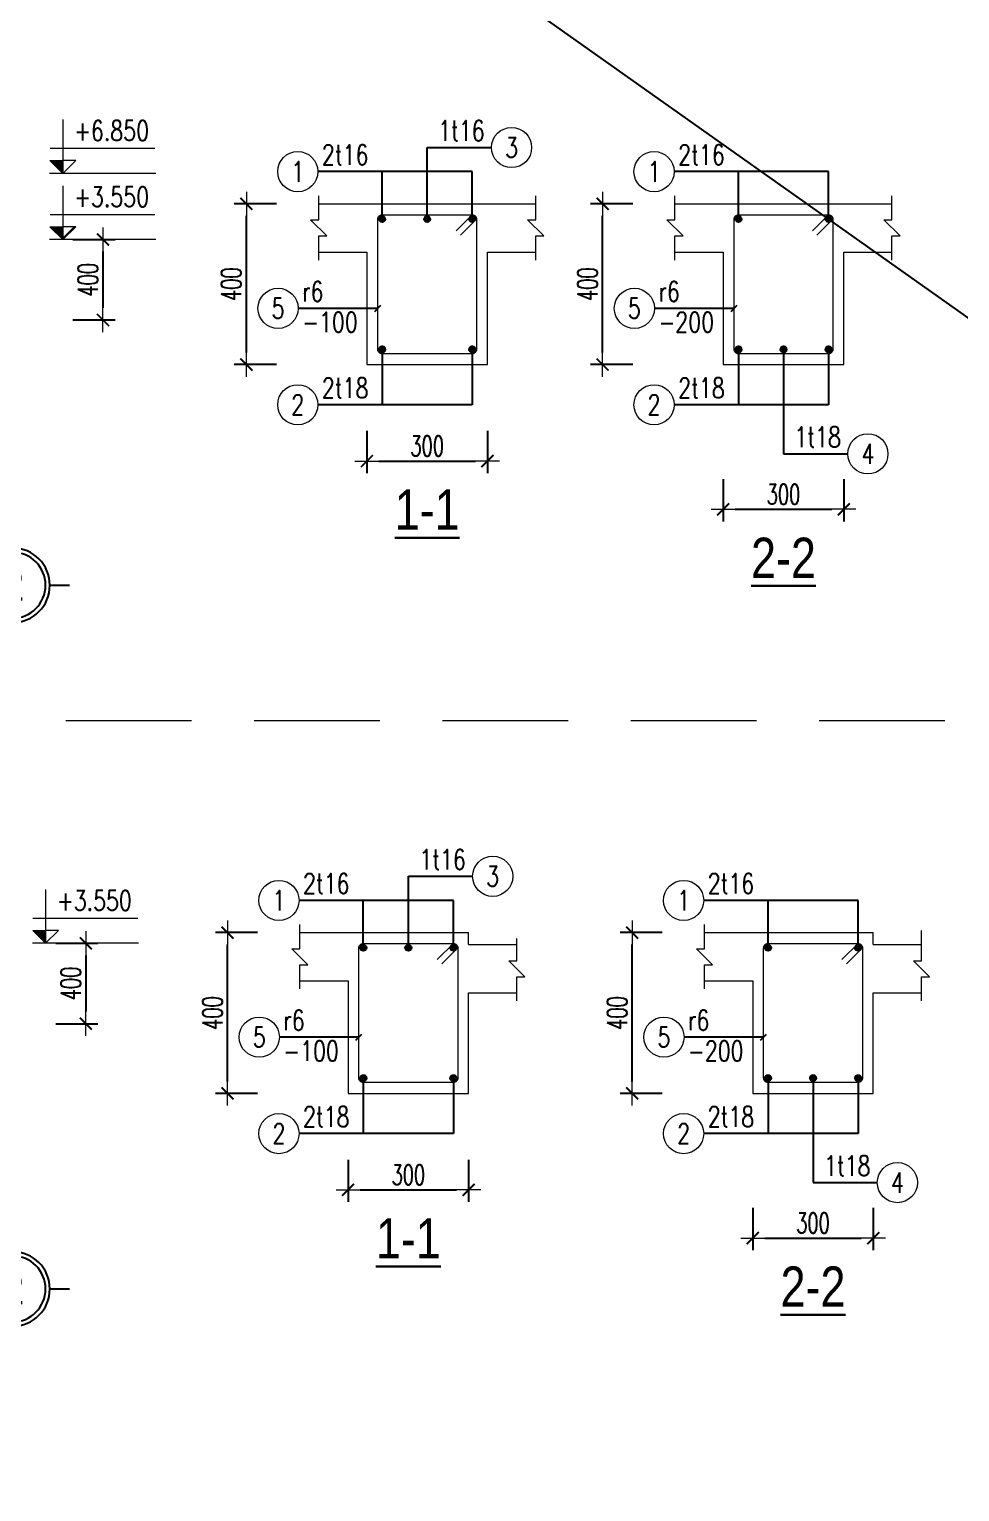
# Model space of a CAD drawing. Header units: millimetres. Extents: x -529861 to -223882, y -171969 to 61504.
# Drawn here: x -464527 to -459896, y -97113 to -89836 of the extents above; entities that cross this region are included whole.
import ezdxf
from ezdxf.enums import TextEntityAlignment as Align

# ---------------------------------------------------------------- set-up
doc = ezdxf.new("R2010")
doc.units = ezdxf.units.MM
doc.header["$LTSCALE"] = 5000
doc.linetypes.add('HIDDEN', pattern=[0.375, 0.25, -0.125])
doc.layers.get('Defpoints').update_dxf_attribs({"color": 143})
for name, color, linetype, lineweight in [('dim', 8, 'Continuous', 18), ('kata_dim', 8, 'Continuous', 15), ('kata_net khuat', 9, 'HIDDEN', 5), ('kata_net manh', 8, 'Continuous', 5), ('kata_net thay', 4, 'Continuous', 20), ('kata_text', 7, 'Continuous', 30), ('kata_thep chu', 1, 'Continuous', 35), ('kata_thep dai', 220, 'Continuous', 20), ('S-dims', 8, 'Continuous', 18)]:
    doc.layers.add(name, color=color, linetype=linetype, lineweight=lineweight)
doc.layers.add('KCS_Plotter', color=11, linetype='Continuous', plot=False)
doc.layers.add('text', color=255, linetype='Continuous')
doc.styles.add('AVANH', font='')
doc.styles.add('kata_text', font='arial.ttf', dxfattribs={"width": 0.8})
doc.styles.add('vnsimpli', font='vnsimli.shx', dxfattribs={"width": 0.65})
doc.styles.get('AVANH').set_extended_font_data('.VnArialH')
doc.dimstyles.new('kata_dim_20', dxfattribs={"dimscale": 20, "dimtxt": 2.5, "dimasz": 1.5, "dimexe": 1.5, "dimexo": 2.5, "dimtad": 1, "dimdec": 0, "dimzin": 0, "dimdsep": 46, "dimtxsty": 'vnsimpli', "dimblk": 'kata_block_ArchTick', "dimcen": 0.09, "dimdle": 1.2, "dimclrd": 8, "dimclre": 8, "dimclrt": 3, "dimadec": 0, "dimazin": 0, "dimtfac": 1, "dimtdec": 0, "dimtix": 1, "dimtofl": 0, "dimtmove": 0, "dimatfit": 3, "dimfxl": 3.75, "dimfxlon": 1, "dimtolj": 1, "dimtzin": 0, "dimarcsym": 0})
doc.dimstyles.new('kata_dim_40', dxfattribs={"dimscale": 40, "dimtxt": 2.5, "dimasz": 1.5, "dimexe": 1.5, "dimexo": 2.5, "dimtad": 1, "dimdec": 0, "dimzin": 0, "dimdsep": 46, "dimtxsty": 'vnsimpli', "dimblk": 'kata_block_ArchTick', "dimcen": 0.09, "dimdle": 1.2, "dimclrd": 8, "dimclre": 8, "dimclrt": 3, "dimadec": 0, "dimazin": 0, "dimtfac": 1, "dimtdec": 0, "dimtix": 1, "dimtofl": 0, "dimtmove": 0, "dimatfit": 3, "dimfxl": 3.75, "dimfxlon": 1, "dimtolj": 1, "dimtzin": 0, "dimarcsym": 0})

# ---------------------------------------------------------------- blocks, each defined once
blk = doc.blocks.new('kata_block_ArchTick')
at = {"color": 8}
blk.add_line((1, 0), (-1, 0), dxfattribs=at)
at = {"color": 8, "const_width": 0.15}
blk.add_lwpolyline([(-0.5, -0.5), (0.5, 0.5)], dxfattribs=at)
blk = doc.blocks.new('*D119')
at = {"layer": 'Defpoints', "color": 0, "linetype": 'ByBlock', "ltscale": 1500, "transparency": 16777216}
for p in [(-464502.3, -90882.8), (-464502.3, -91282.8), (-464159.8, -91282.8)]:
    blk.add_point(p, dxfattribs=at)
at = {"layer": 'kata_dim', "color": 8, "linetype": 'ByBlock', "lineweight": -2, "ltscale": 1500, "transparency": 16777216}
for p, q in [((-464309.8, -90882.8), (-464099.8, -90882.8)), ((-464159.8, -90942.8), (-464159.8, -91222.8)), ((-464309.8, -91282.8), (-464099.8, -91282.8))]:
    blk.add_line(p, q, dxfattribs=at)
at = {"layer": 'kata_dim', "color": 8, "linetype": 'ByBlock', "lineweight": -2, "ltscale": 1500, "transparency": 16777216, "xscale": 60, "yscale": 60, "zscale": 60}
for p, rotation in [((-464159.8, -90882.8), 90), ((-464159.8, -91282.8), 270)]:
    blk.add_blockref('kata_block_ArchTick', p, dxfattribs=dict(at, rotation=rotation))
at = {"layer": 'kata_dim', "color": 3, "linetype": 'ByBlock', "ltscale": 1500, "transparency": 16777216, "insert": (-464234.8, -91082.8), "char_height": 100, "attachment_point": 5, "rotation": 90, "style": 'vnsimpli'}
blk.add_mtext('\\A1;400', dxfattribs=at)
blk = doc.blocks.new('kata_block_CT')
at = {"layer": 'S-dims', "linetype": 'ByBlock', "ltscale": 1500}
blk.add_hatch(color=256, dxfattribs=at).paths.add_polyline_path([(0, 1.6), (-1.61, 1.6), (0, 0)])
h = blk.add_hatch(dxfattribs=at)
h.set_pattern_fill('ANSI31', color=256, scale=1.406, style=0)
h.paths.add_polyline_path([(0, 1.6), (0, 0), (1.61, 1.6)])
for p, q in [((-1.59, 3.14), (11.47, 3.14)), ((11.56, 0), (-1.64, 0))]:
    blk.add_line(p, q, dxfattribs=at)
for points in [[(0, 6.69), (0, 0)], [(0, 0), (-1.61, 1.6), (0, 1.6)], [(0, 0), (1.61, 1.6), (0, 1.6)]]:
    blk.add_lwpolyline(points, dxfattribs=at)
at = {"layer": 'S-dims', "color": 3, "style": 'vnsimpli', "width": 0.75}
blk.add_attdef('CT', (1.41, 4.07), '', height=2.5, dxfattribs=at)
blk = doc.blocks.new('kata_block_GRID')
at = {"layer": 'dim', "color": 250, "linetype": 'Continuous', "lineweight": -3}
for p, q in [((0, 4.62), (0, 7.08)), ((-4.63, 0), (-7.09, 0)), ((4.63, 0), (7.09, 0)), ((0, -4.63), (0, -7.09))]:
    blk.add_line(p, q, dxfattribs=at)
at = {"layer": 'dim', "color": 250, "linetype": 'Continuous', "lineweight": -3, "extrusion": (0, 0, -1)}
blk.add_ellipse((0, 0), major_axis=(-4.63, 0), ratio=1, start_param=3.141414, end_param=9.424599, dxfattribs=at)
at = {"layer": 'dim', "color": 9, "linetype": 'Continuous', "lineweight": -3, "extrusion": (0, 0, -1)}
blk.add_ellipse((0, 0), major_axis=(-4.1, 0), ratio=1, start_param=3.140844, end_param=9.424029, dxfattribs=at)
at = {"layer": 'text', "color": 33, "style": 'AVANH'}
blk.add_attdef('GRID', text='', height=3.75, dxfattribs=at).set_placement((0, 0), align=Align.MIDDLE)
blk = doc.blocks.new('*D127')
at = {"layer": 'Defpoints', "color": 0, "linetype": 'ByBlock', "ltscale": 1500, "transparency": 16777216}
for p in [(-462846.3, -91504.8), (-462246.3, -91504.8), (-462246.3, -91984.8)]:
    blk.add_point(p, dxfattribs=at)
at = {"layer": 'kata_dim', "color": 8, "linetype": 'ByBlock', "lineweight": -2, "ltscale": 1500, "transparency": 16777216}
for p, q in [((-462846.3, -91834.8), (-462846.3, -92044.8)), ((-462246.3, -91834.8), (-462246.3, -92044.8)), ((-462786.3, -91984.8), (-462306.3, -91984.8))]:
    blk.add_line(p, q, dxfattribs=at)
at = {"layer": 'kata_dim', "color": 8, "linetype": 'ByBlock', "lineweight": -2, "ltscale": 1500, "transparency": 16777216, "xscale": 60, "yscale": 60, "zscale": 60, "rotation": 180}
blk.add_blockref('kata_block_ArchTick', (-462846.3, -91984.8), dxfattribs=at)
at = {"layer": 'kata_dim', "color": 8, "linetype": 'ByBlock', "lineweight": -2, "ltscale": 1500, "transparency": 16777216, "xscale": 60, "yscale": 60, "zscale": 60}
blk.add_blockref('kata_block_ArchTick', (-462246.3, -91984.8), dxfattribs=at)
at = {"layer": 'kata_dim', "color": 3, "linetype": 'ByBlock', "ltscale": 1500, "transparency": 16777216, "insert": (-462546.3, -91909.8), "char_height": 100, "attachment_point": 5, "style": 'vnsimpli'}
blk.add_mtext('\\A1;300', dxfattribs=at)
blk = doc.blocks.new('kata_block_TD')
at = {"color": 6, "linetype": 'ByBlock', "lineweight": -2, "style": 'kata_text', "width": 0.8}
blk.add_attdef('SECTDET2', text='', height=5, dxfattribs=at).set_placement((0, 7.97), align=Align.CENTER)
at = {"color": 0, "linetype": 'ByBlock', "lineweight": -2, "style": 'kata_text', "width": 0.8}
blk.add_attdef('SECTDET1', text='', height=5, dxfattribs=at).set_placement((0, 1.47), align=Align.CENTER)
blk = doc.blocks.new('*D128')
at = {"layer": 'Defpoints', "color": 0, "linetype": 'ByBlock', "ltscale": 1500, "transparency": 16777216}
for p in [(-463446.3, -90704.8), (-462846.3, -90704.8), (-462846.3, -91504.8)]:
    blk.add_point(p, dxfattribs=at)
at = {"layer": 'kata_dim', "color": 8, "linetype": 'ByBlock', "lineweight": -2, "ltscale": 1500, "transparency": 16777216}
for p, q in [((-463296.3, -90704.8), (-463506.3, -90704.8)), ((-463446.3, -91444.8), (-463446.3, -90764.8)), ((-463296.3, -91504.8), (-463506.3, -91504.8))]:
    blk.add_line(p, q, dxfattribs=at)
at = {"layer": 'kata_dim', "color": 8, "linetype": 'ByBlock', "lineweight": -2, "ltscale": 1500, "transparency": 16777216, "xscale": 60, "yscale": 60, "zscale": 60}
for p, rotation in [((-463446.3, -90704.8), 90), ((-463446.3, -91504.8), 270)]:
    blk.add_blockref('kata_block_ArchTick', p, dxfattribs=dict(at, rotation=rotation))
at = {"layer": 'kata_dim', "color": 3, "linetype": 'ByBlock', "ltscale": 1500, "transparency": 16777216, "insert": (-463521.3, -91104.8), "char_height": 100, "attachment_point": 5, "rotation": 90, "style": 'vnsimpli'}
blk.add_mtext('\\A1;400', dxfattribs=at)
blk = doc.blocks.new('kata_block_THEP')
at = {"layer": 'kata_thep chu', "color": 0}
for p, q in [((-0.5, 0), (0.5, 0)), ((-0.35, 0.35), (0.35, -0.35)), ((0.35, 0.35), (-0.35, -0.35)), ((0, 0.5), (0, -0.5))]:
    blk.add_line(p, q, dxfattribs=at)
at = {"layer": 'kata_thep chu', "color": 0, "const_width": 0.0833}
blk.add_lwpolyline([(-0.5, 0, 1), (0.5, 0, 1), (-0.5, 0, 1)], format="xyb", dxfattribs=at)
blk = doc.blocks.new('*U68')
blk.add_circle((-2.5, 0), 2.5)
at = {"layer": 'kata_text', "color": 3, "style": 'vnsimpli', "width": 0.75}
blk.add_attdef('DK1', (0.5, 0.85), '', height=2.5, dxfattribs=at)
at = {"layer": 'kata_text', "color": 7, "style": 'vnsimpli', "width": 0.75}
blk.add_attdef('SH2', text='', height=2.5, dxfattribs=at).set_placement((-2.5, 0), align=Align.MIDDLE)
blk = doc.blocks.new('*U54')
blk.add_circle((2.5, 0), 2.5)
at = {"layer": 'kata_text', "color": 3, "style": 'vnsimpli', "width": 0.75}
blk.add_attdef('DK2', text='', height=2.5, dxfattribs=at).set_placement((-0.85, 0.85), align=Align.RIGHT)
at = {"layer": 'kata_text', "color": 7, "style": 'vnsimpli', "width": 0.75}
blk.add_attdef('SH3', text='', height=2.5, dxfattribs=at).set_placement((2.5, 0), align=Align.MIDDLE)
blk = doc.blocks.new('*U70')
blk.add_circle((-2.5, 0), 2.5)
at = {"layer": 'kata_text', "color": 3, "style": 'vnsimpli', "width": 0.75}
for tag, p in [('DK1', (0.5, 0.85)), ('KC1', (0.5, -2.97))]:
    blk.add_attdef(tag, p, '', height=2.5, dxfattribs=at)
at = {"layer": 'kata_text', "color": 7, "style": 'vnsimpli', "width": 0.75}
blk.add_attdef('SH2', text='', height=2.5, dxfattribs=at).set_placement((-2.5, 0), align=Align.MIDDLE)
blk = doc.blocks.new('*D129')
at = {"layer": 'Defpoints', "color": 0, "linetype": 'ByBlock', "ltscale": 1500, "transparency": 16777216}
for p in [(-461073, -91504.8), (-460473, -91504.8), (-460473, -92224.8)]:
    blk.add_point(p, dxfattribs=at)
at = {"layer": 'kata_dim', "color": 8, "linetype": 'ByBlock', "lineweight": -2, "ltscale": 1500, "transparency": 16777216}
for p, q in [((-461073, -92074.8), (-461073, -92284.8)), ((-460473, -92074.8), (-460473, -92284.8)), ((-461013, -92224.8), (-460533, -92224.8))]:
    blk.add_line(p, q, dxfattribs=at)
at = {"layer": 'kata_dim', "color": 8, "linetype": 'ByBlock', "lineweight": -2, "ltscale": 1500, "transparency": 16777216, "xscale": 60, "yscale": 60, "zscale": 60, "rotation": 180}
blk.add_blockref('kata_block_ArchTick', (-461073, -92224.8), dxfattribs=at)
at = {"layer": 'kata_dim', "color": 8, "linetype": 'ByBlock', "lineweight": -2, "ltscale": 1500, "transparency": 16777216, "xscale": 60, "yscale": 60, "zscale": 60}
blk.add_blockref('kata_block_ArchTick', (-460473, -92224.8), dxfattribs=at)
at = {"layer": 'kata_dim', "color": 3, "linetype": 'ByBlock', "ltscale": 1500, "transparency": 16777216, "insert": (-460773, -92149.8), "char_height": 100, "attachment_point": 5, "style": 'vnsimpli'}
blk.add_mtext('\\A1;300', dxfattribs=at)
blk = doc.blocks.new('*D130')
at = {"layer": 'Defpoints', "color": 0, "linetype": 'ByBlock', "ltscale": 1500, "transparency": 16777216}
for p in [(-461673, -90704.8), (-461073, -90704.8), (-461073, -91504.8)]:
    blk.add_point(p, dxfattribs=at)
at = {"layer": 'kata_dim', "color": 8, "linetype": 'ByBlock', "lineweight": -2, "ltscale": 1500, "transparency": 16777216}
for p, q in [((-461523, -90704.8), (-461733, -90704.8)), ((-461673, -91444.8), (-461673, -90764.8)), ((-461523, -91504.8), (-461733, -91504.8))]:
    blk.add_line(p, q, dxfattribs=at)
at = {"layer": 'kata_dim', "color": 8, "linetype": 'ByBlock', "lineweight": -2, "ltscale": 1500, "transparency": 16777216, "xscale": 60, "yscale": 60, "zscale": 60}
for p, rotation in [((-461673, -90704.8), 90), ((-461673, -91504.8), 270)]:
    blk.add_blockref('kata_block_ArchTick', p, dxfattribs=dict(at, rotation=rotation))
at = {"layer": 'kata_dim', "color": 3, "linetype": 'ByBlock', "ltscale": 1500, "transparency": 16777216, "insert": (-461748, -91104.8), "char_height": 100, "attachment_point": 5, "rotation": 90, "style": 'vnsimpli'}
blk.add_mtext('\\A1;400', dxfattribs=at)
blk = doc.blocks.new('*D135')
at = {"layer": 'Defpoints', "color": 0, "linetype": 'ByBlock', "ltscale": 1500, "transparency": 16777216}
for p in [(-464548.2, -94383.9), (-464548.2, -94783.9), (-464245.3, -94783.9)]:
    blk.add_point(p, dxfattribs=at)
at = {"layer": 'kata_dim', "color": 8, "linetype": 'ByBlock', "lineweight": -2, "ltscale": 1500, "transparency": 16777216}
for p, q in [((-464395.3, -94383.9), (-464185.3, -94383.9)), ((-464245.3, -94443.9), (-464245.3, -94723.9)), ((-464395.3, -94783.9), (-464185.3, -94783.9))]:
    blk.add_line(p, q, dxfattribs=at)
at = {"layer": 'kata_dim', "color": 8, "linetype": 'ByBlock', "lineweight": -2, "ltscale": 1500, "transparency": 16777216, "xscale": 60, "yscale": 60, "zscale": 60}
for p, rotation in [((-464245.3, -94383.9), 90), ((-464245.3, -94783.9), 270)]:
    blk.add_blockref('kata_block_ArchTick', p, dxfattribs=dict(at, rotation=rotation))
at = {"layer": 'kata_dim', "color": 3, "linetype": 'ByBlock', "ltscale": 1500, "transparency": 16777216, "insert": (-464320.3, -94583.9), "char_height": 100, "attachment_point": 5, "rotation": 90, "style": 'vnsimpli'}
blk.add_mtext('\\A1;400', dxfattribs=at)
blk = doc.blocks.new('*D146')
at = {"layer": 'Defpoints', "color": 0, "linetype": 'ByBlock', "ltscale": 1500, "transparency": 16777216}
for p in [(-462940.1, -95130.8), (-462340.1, -95130.8), (-462340.1, -95610.8)]:
    blk.add_point(p, dxfattribs=at)
at = {"layer": 'kata_dim', "color": 8, "linetype": 'ByBlock', "lineweight": -2, "ltscale": 1500, "transparency": 16777216}
for p, q in [((-462940.1, -95460.8), (-462940.1, -95670.8)), ((-462340.1, -95460.8), (-462340.1, -95670.8)), ((-462880.1, -95610.8), (-462400.1, -95610.8))]:
    blk.add_line(p, q, dxfattribs=at)
at = {"layer": 'kata_dim', "color": 8, "linetype": 'ByBlock', "lineweight": -2, "ltscale": 1500, "transparency": 16777216, "xscale": 60, "yscale": 60, "zscale": 60, "rotation": 180}
blk.add_blockref('kata_block_ArchTick', (-462940.1, -95610.8), dxfattribs=at)
at = {"layer": 'kata_dim', "color": 8, "linetype": 'ByBlock', "lineweight": -2, "ltscale": 1500, "transparency": 16777216, "xscale": 60, "yscale": 60, "zscale": 60}
blk.add_blockref('kata_block_ArchTick', (-462340.1, -95610.8), dxfattribs=at)
at = {"layer": 'kata_dim', "color": 3, "linetype": 'ByBlock', "ltscale": 1500, "transparency": 16777216, "insert": (-462640.1, -95535.8), "char_height": 100, "attachment_point": 5, "style": 'vnsimpli'}
blk.add_mtext('\\A1;300', dxfattribs=at)
blk = doc.blocks.new('*D147')
at = {"layer": 'Defpoints', "color": 0, "linetype": 'ByBlock', "ltscale": 1500, "transparency": 16777216}
for p in [(-463540.1, -94330.8), (-462940.1, -94330.8), (-462940.1, -95130.8)]:
    blk.add_point(p, dxfattribs=at)
at = {"layer": 'kata_dim', "color": 8, "linetype": 'ByBlock', "lineweight": -2, "ltscale": 1500, "transparency": 16777216}
for p, q in [((-463390.1, -94330.8), (-463600.1, -94330.8)), ((-463540.1, -95070.8), (-463540.1, -94390.8)), ((-463390.1, -95130.8), (-463600.1, -95130.8))]:
    blk.add_line(p, q, dxfattribs=at)
at = {"layer": 'kata_dim', "color": 8, "linetype": 'ByBlock', "lineweight": -2, "ltscale": 1500, "transparency": 16777216, "xscale": 60, "yscale": 60, "zscale": 60}
for p, rotation in [((-463540.1, -94330.8), 90), ((-463540.1, -95130.8), 270)]:
    blk.add_blockref('kata_block_ArchTick', p, dxfattribs=dict(at, rotation=rotation))
at = {"layer": 'kata_dim', "color": 3, "linetype": 'ByBlock', "ltscale": 1500, "transparency": 16777216, "insert": (-463615.1, -94730.8), "char_height": 100, "attachment_point": 5, "rotation": 90, "style": 'vnsimpli'}
blk.add_mtext('\\A1;400', dxfattribs=at)
blk = doc.blocks.new('*D149')
at = {"layer": 'Defpoints', "color": 0, "linetype": 'ByBlock', "ltscale": 1500, "transparency": 16777216}
for p in [(-460926, -95130.8), (-460326, -95130.8), (-460326, -95850.8)]:
    blk.add_point(p, dxfattribs=at)
at = {"layer": 'kata_dim', "color": 8, "linetype": 'ByBlock', "lineweight": -2, "ltscale": 1500, "transparency": 16777216}
for p, q in [((-460926, -95700.8), (-460926, -95910.8)), ((-460326, -95700.8), (-460326, -95910.8)), ((-460866, -95850.8), (-460386, -95850.8))]:
    blk.add_line(p, q, dxfattribs=at)
at = {"layer": 'kata_dim', "color": 8, "linetype": 'ByBlock', "lineweight": -2, "ltscale": 1500, "transparency": 16777216, "xscale": 60, "yscale": 60, "zscale": 60, "rotation": 180}
blk.add_blockref('kata_block_ArchTick', (-460926, -95850.8), dxfattribs=at)
at = {"layer": 'kata_dim', "color": 8, "linetype": 'ByBlock', "lineweight": -2, "ltscale": 1500, "transparency": 16777216, "xscale": 60, "yscale": 60, "zscale": 60}
blk.add_blockref('kata_block_ArchTick', (-460326, -95850.8), dxfattribs=at)
at = {"layer": 'kata_dim', "color": 3, "linetype": 'ByBlock', "ltscale": 1500, "transparency": 16777216, "insert": (-460626, -95775.8), "char_height": 100, "attachment_point": 5, "style": 'vnsimpli'}
blk.add_mtext('\\A1;300', dxfattribs=at)
blk = doc.blocks.new('*D148')
at = {"layer": 'Defpoints', "color": 0, "linetype": 'ByBlock', "ltscale": 1500, "transparency": 16777216}
for p in [(-461526, -94330.8), (-460926, -94330.8), (-460926, -95130.8)]:
    blk.add_point(p, dxfattribs=at)
at = {"layer": 'kata_dim', "color": 8, "linetype": 'ByBlock', "lineweight": -2, "ltscale": 1500, "transparency": 16777216}
for p, q in [((-461376, -94330.8), (-461586, -94330.8)), ((-461526, -95070.8), (-461526, -94390.8)), ((-461376, -95130.8), (-461586, -95130.8))]:
    blk.add_line(p, q, dxfattribs=at)
at = {"layer": 'kata_dim', "color": 8, "linetype": 'ByBlock', "lineweight": -2, "ltscale": 1500, "transparency": 16777216, "xscale": 60, "yscale": 60, "zscale": 60}
for p, rotation in [((-461526, -94330.8), 90), ((-461526, -95130.8), 270)]:
    blk.add_blockref('kata_block_ArchTick', p, dxfattribs=dict(at, rotation=rotation))
at = {"layer": 'kata_dim', "color": 3, "linetype": 'ByBlock', "ltscale": 1500, "transparency": 16777216, "insert": (-461601, -94730.8), "char_height": 100, "attachment_point": 5, "rotation": 90, "style": 'vnsimpli'}
blk.add_mtext('\\A1;400', dxfattribs=at)

msp = doc.modelspace()

# ---------------------------------------------------------------- linework, layer by layer
at = {"layer": 'kata_dim', "linetype": 'ByBlock', "ltscale": 1500}
for points in [[(-463086.32, -90984.82), (-463086.32, -90864.82), (-463046.32, -90864.82), (-463126.32, -90784.82), (-463086.32, -90784.82), (-463086.32, -90664.82)], [(-462006.32, -90984.82), (-462006.32, -90864.82), (-461966.32, -90864.82), (-462046.32, -90784.82), (-462006.32, -90784.82), (-462006.32, -90664.82)], [(-461312.97, -90984.82), (-461312.97, -90864.82), (-461272.97, -90864.82), (-461352.97, -90784.82), (-461312.97, -90784.82), (-461312.97, -90664.82)], [(-460232.97, -90984.82), (-460232.97, -90864.82), (-460192.97, -90864.82), (-460272.97, -90784.82), (-460232.97, -90784.82), (-460232.97, -90664.82)], [(-463180.08, -94610.76), (-463180.08, -94490.76), (-463140.08, -94490.76), (-463220.08, -94410.76), (-463180.08, -94410.76), (-463180.08, -94290.76)], [(-461166.01, -94610.76), (-461166.01, -94490.76), (-461126.01, -94490.76), (-461206.01, -94410.76), (-461166.01, -94410.76), (-461166.01, -94290.76)], [(-462100.08, -94670.76), (-462100.08, -94550.76), (-462060.08, -94550.76), (-462140.08, -94470.76), (-462100.08, -94470.76), (-462100.08, -94360.05)], [(-460086.01, -94670.76), (-460086.01, -94550.76), (-460046.01, -94550.76), (-460126.01, -94470.76), (-460086.01, -94470.76), (-460086.01, -94320.76)]]:
    msp.add_lwpolyline(points, dxfattribs=at)
at = {"layer": 'kata_net khuat', "ltscale": 0.5}
msp.add_line((-471845.1, -93275.27), (-454582.6, -93275.27), dxfattribs=at)
at = {"layer": 'kata_net thay', "linetype": 'ByBlock', "ltscale": 1500}
for p, q in [((-463180.08, -94330.76), (-462940.08, -94330.76)), ((-462940.08, -94330.76), (-462340.08, -94330.76)), ((-462340.08, -94390.76), (-462340.08, -94330.76)), ((-461166.01, -94330.76), (-460926.01, -94330.76)), ((-460926.01, -94330.76), (-460326.01, -94330.76)), ((-460326.01, -94390.76), (-460326.01, -94330.76)), ((-462340.08, -94390.76), (-462100.08, -94390.76)), ((-460326.01, -94390.76), (-460086.01, -94390.76)), ((-463180.08, -94570.76), (-462940.08, -94570.76)), ((-462940.08, -94570.76), (-462940.08, -95130.76)), ((-461166.01, -94570.76), (-460926.01, -94570.76)), ((-460926.01, -94570.76), (-460926.01, -95130.76)), ((-462340.08, -95130.76), (-462340.08, -94630.76)), ((-462340.08, -94630.76), (-462100.08, -94630.76)), ((-460326.01, -95130.76), (-460326.01, -94630.76)), ((-460326.01, -94630.76), (-460086.01, -94630.76)), ((-462940.08, -95130.76), (-462340.08, -95130.76)), ((-460926.01, -95130.76), (-460326.01, -95130.76))]:
    msp.add_line(p, q, dxfattribs=at)
for points in [[(-463086.32, -90704.82), (-462846.32, -90704.82), (-462846.32, -90704.82), (-462246.32, -90704.82), (-462246.32, -90704.82), (-462006.32, -90704.82)], [(-461312.97, -90704.82), (-461072.97, -90704.82), (-461072.97, -90704.82), (-460472.97, -90704.82), (-460472.97, -90704.82), (-460232.97, -90704.82)], [(-463086.32, -90944.82), (-462846.32, -90944.82), (-462846.32, -91504.82), (-462246.32, -91504.82), (-462246.32, -90944.82), (-462006.32, -90944.82)], [(-461312.97, -90944.82), (-461072.97, -90944.82), (-461072.97, -91504.82), (-460472.97, -91504.82), (-460472.97, -90944.82), (-460232.97, -90944.82)]]:
    msp.add_lwpolyline(points, dxfattribs=at)
at = {"layer": 'kata_thep dai', "linetype": 'ByBlock', "ltscale": 1500}
for points in [[(-462402.32, -90838.82), (-462322.32, -90758.82, -0.4142136), (-462300.32, -90780.82), (-462300.32, -91428.82, -0.4142136), (-462322.32, -91450.82), (-462770.32, -91450.82, -0.4142136), (-462792.32, -91428.82), (-462792.32, -90780.82, -0.4142136), (-462770.32, -90758.82), (-462322.32, -90758.82, -0.4142136), (-462300.32, -90780.82), (-462380.32, -90860.82)], [(-460628.97, -90838.82), (-460548.97, -90758.82, -0.4142136), (-460526.97, -90780.82), (-460526.97, -91428.82, -0.4142136), (-460548.97, -91450.82), (-460996.97, -91450.82, -0.4142136), (-461018.97, -91428.82), (-461018.97, -90780.82, -0.4142136), (-460996.97, -90758.82), (-460548.97, -90758.82, -0.4142136), (-460526.97, -90780.82), (-460606.97, -90860.82)], [(-462496.08, -94464.76), (-462416.08, -94384.76, -0.4142136), (-462394.08, -94406.76), (-462394.08, -95054.76, -0.4142136), (-462416.08, -95076.76), (-462864.08, -95076.76, -0.4142136), (-462886.08, -95054.76), (-462886.08, -94406.76, -0.4142136), (-462864.08, -94384.76), (-462416.08, -94384.76, -0.4142136), (-462394.08, -94406.76), (-462474.08, -94486.76)], [(-460482.01, -94464.76), (-460402.01, -94384.76, -0.4142136), (-460380.01, -94406.76), (-460380.01, -95054.76, -0.4142136), (-460402.01, -95076.76), (-460850.01, -95076.76, -0.4142136), (-460872.01, -95054.76), (-460872.01, -94406.76, -0.4142136), (-460850.01, -94384.76), (-460402.01, -94384.76, -0.4142136), (-460380.01, -94406.76), (-460460.01, -94486.76)]]:
    msp.add_lwpolyline(points, format="xyb", dxfattribs=at)
at = {"layer": 'KCS_Plotter', "linetype": 'ByBlock', "ltscale": 1500}
msp.add_line((-472595.1, -82262.77), (-451595.1, -97112.77), dxfattribs=at)

# ---------------------------------------------------------------- block references
at = {"layer": 'kata_dim', "linetype": 'ByBlock', "ltscale": 1500, "xscale": 40, "yscale": 40, "zscale": 40}
for p in [(-464609.52, -92602.82), (-464609.52, -96103.88)]:
    msp.add_blockref('kata_block_GRID', p, dxfattribs=at).add_auto_attribs({'GRID': '2'})
at = {"layer": 'kata_net manh', "linetype": 'ByBlock', "ltscale": 1500, "xscale": 40, "yscale": 40, "zscale": 40}
for name, p, values in [('*U54', (-462226.32, -90424.82), {'SH3': '3', 'DK2': '1t16'}), ('*U68', (-463090.32, -90544.82), {'SH2': '1', 'DK1': '2t16'}), ('*U68', (-461316.97, -90544.82), {'SH2': '1', 'DK1': '2t16'}), ('*U70', (-463188.32, -91224.82), {'SH2': '5', 'DK1': 'r6', 'KC1': '-100'}), ('*U70', (-461414.97, -91224.82), {'SH2': '5', 'DK1': 'r6', 'KC1': '-200'}), ('*U68', (-463090.32, -91704.82), {'SH2': '2', 'DK1': '2t18'}), ('*U68', (-461316.97, -91704.82), {'SH2': '2', 'DK1': '2t18'}), ('*U54', (-460452.97, -91948.82), {'SH3': '4', 'DK2': '1t18'}), ('*U54', (-462320.08, -94050.76), {'SH3': '3', 'DK2': '1t16'}), ('*U68', (-463184.08, -94170.76), {'SH2': '1', 'DK1': '2t16'}), ('*U68', (-461170.01, -94170.76), {'SH2': '1', 'DK1': '2t16'}), ('*U70', (-463282.08, -94850.76), {'SH2': '5', 'DK1': 'r6', 'KC1': '-100'}), ('*U70', (-461268.01, -94850.76), {'SH2': '5', 'DK1': 'r6', 'KC1': '-200'}), ('*U68', (-463184.08, -95330.76), {'SH2': '2', 'DK1': '2t18'}), ('*U68', (-461170.01, -95330.76), {'SH2': '2', 'DK1': '2t18'}), ('*U54', (-460306.01, -95574.76), {'SH3': '4', 'DK2': '1t18'})]:
    msp.add_blockref(name, p, dxfattribs=at).add_auto_attribs(values)
at = {"layer": 'kata_text', "linetype": 'ByBlock', "ltscale": 1500}
ref = msp.add_blockref('kata_block_CT', (-464359.82, -90553.27), dxfattribs=dict(at, xscale=40, yscale=40, zscale=40))
ref.add_attrib('CT', '+6.850', (-464303.44, -90390.54), dxfattribs={"layer": '0', "color": 3, "height": 100, "style": 'vnsimpli', "width": 0.75})
ref = msp.add_blockref('kata_block_CT', (-464359.82, -90882.82), dxfattribs=dict(at, xscale=40, yscale=40, zscale=40))
ref.add_attrib('CT', '+3.550', (-464303.44, -90720.09), dxfattribs={"layer": '0', "color": 3, "height": 100, "style": 'vnsimpli', "width": 0.75})
ref = msp.add_blockref('kata_block_TD', (-462546.32, -92384.82), dxfattribs=dict(at, xscale=40, yscale=40, zscale=40))
ref.add_attrib('SECTDET1', '%%u1-1', dxfattribs={"layer": '0', "color": 0, "linetype": 'ByBlock', "lineweight": -2, "height": 200, "style": 'kata_text', "width": 0.8}).set_placement((-462546.32, -92325.99), align=Align.CENTER)
ref = msp.add_blockref('kata_block_TD', (-460772.97, -92624.82), dxfattribs=dict(at, xscale=40, yscale=40, zscale=40))
ref.add_attrib('SECTDET1', '%%u2-2', dxfattribs={"layer": '0', "color": 0, "linetype": 'ByBlock', "lineweight": -2, "height": 200, "style": 'kata_text', "width": 0.8}).set_placement((-460772.97, -92565.99), align=Align.CENTER)
ref = msp.add_blockref('kata_block_CT', (-464445.27, -94383.88), dxfattribs=dict(at, xscale=40, yscale=40, zscale=40))
ref.add_attrib('CT', '+3.550', (-464388.89, -94221.15), dxfattribs={"layer": '0', "color": 3, "height": 100, "style": 'vnsimpli', "width": 0.75})
ref = msp.add_blockref('kata_block_TD', (-462640.08, -96010.76), dxfattribs=dict(at, xscale=40, yscale=40, zscale=40))
ref.add_attrib('SECTDET1', '%%u1-1', dxfattribs={"layer": '0', "color": 0, "linetype": 'ByBlock', "lineweight": -2, "height": 200, "style": 'kata_text', "width": 0.8}).set_placement((-462640.08, -95951.93), align=Align.CENTER)
ref = msp.add_blockref('kata_block_TD', (-460626.01, -96250.76), dxfattribs=dict(at, xscale=40, yscale=40, zscale=40))
ref.add_attrib('SECTDET1', '%%u2-2', dxfattribs={"layer": '0', "color": 0, "linetype": 'ByBlock', "lineweight": -2, "height": 200, "style": 'kata_text', "width": 0.8}).set_placement((-460626.01, -96191.93), align=Align.CENTER)
at = {"layer": 'kata_thep chu', "linetype": 'ByBlock', "ltscale": 1500}
for p, xscale, yscale, zscale in [((-462770.32, -90780.82), 32, 32, 32), ((-462546.32, -90780.82), 32, 32, 32), ((-462322.32, -90780.82), 32, 32, 32), ((-460996.97, -90780.82), 32, 32, 32), ((-460548.97, -90780.82), 32, 32, 32), ((-462770.32, -91428.82), 36, 36, 36), ((-462322.32, -91428.82), 36, 36, 36), ((-460996.97, -91428.82), 36, 36, 36), ((-460772.97, -91428.82), 36, 36, 36), ((-460548.97, -91428.82), 36, 36, 36), ((-462864.08, -94406.76), 32, 32, 32), ((-462640.08, -94406.76), 32, 32, 32), ((-462416.08, -94406.76), 32, 32, 32), ((-460850.01, -94406.76), 32, 32, 32), ((-460402.01, -94406.76), 32, 32, 32), ((-462864.08, -95054.76), 36, 36, 36), ((-462416.08, -95054.76), 36, 36, 36), ((-460850.01, -95054.76), 36, 36, 36), ((-460626.01, -95054.76), 36, 36, 36), ((-460402.01, -95054.76), 36, 36, 36)]:
    msp.add_blockref('kata_block_THEP', p, dxfattribs=dict(at, xscale=xscale, yscale=yscale, zscale=zscale))

# ---------------------------------------------------------------- dimensions: what is measured, and where the dimension line sits
at = {"layer": 'kata_dim', "linetype": 'ByBlock', "ltscale": 1500}
for base, p1, p2, picture, middle in [((-463446.32, -90704.82), (-462846.32, -91504.82), (-462846.32, -90704.82), '*D128', (-463521.32, -91104.82)), ((-461672.97, -90704.82), (-461072.97, -91504.82), (-461072.97, -90704.82), '*D130', (-461747.97, -91104.82)), ((-463540.08, -94330.76), (-462940.08, -95130.76), (-462940.08, -94330.76), '*D147', (-463615.08, -94730.76)), ((-461526.01, -94330.76), (-460926.01, -95130.76), (-460926.01, -94330.76), '*D148', (-461601.01, -94730.76))]:
    dim = msp.add_linear_dim(base=base, p1=p1, p2=p2, angle=270, dimstyle='kata_dim_40', override={"dimlfac": 0.5}, dxfattribs=at)
    dim.commit()
    dim.dimension.update_dxf_attribs({"geometry": picture, "text_midpoint": middle})
for base, p1, p2, picture, middle in [((-464159.82, -91282.82), (-464502.26, -90882.82), (-464502.26, -91282.82), '*D119', (-464234.82, -91082.82)), ((-464245.27, -94783.88), (-464548.18, -94383.88), (-464548.18, -94783.88), '*D135', (-464320.27, -94583.88))]:
    dim = msp.add_linear_dim(base=base, p1=p1, p2=p2, angle=270, dimstyle='kata_dim_40', dxfattribs=at)
    dim.commit()
    dim.dimension.update_dxf_attribs({"geometry": picture, "text_midpoint": middle})
for base, p1, p2, picture, middle in [((-462246.32, -91984.82), (-462846.32, -91504.82), (-462246.32, -91504.82), '*D127', (-462546.32, -91909.82)), ((-460472.97, -92224.82), (-461072.97, -91504.82), (-460472.97, -91504.82), '*D129', (-460772.97, -92149.82)), ((-462340.08, -95610.76), (-462940.08, -95130.76), (-462340.08, -95130.76), '*D146', (-462640.08, -95535.76)), ((-460326.01, -95850.76), (-460926.01, -95130.76), (-460326.01, -95130.76), '*D149', (-460626.01, -95775.76))]:
    dim = msp.add_linear_dim(base=base, p1=p1, p2=p2, dimstyle='kata_dim_40', override={"dimlfac": 0.5}, dxfattribs=at)
    dim.commit()
    dim.dimension.update_dxf_attribs({"geometry": picture, "text_midpoint": middle})

# ---------------------------------------------------------------- leaders
at = {"layer": 'kata_net manh', "linetype": 'ByBlock', "ltscale": 1500}
for points, override in [([(-462546.32, -90780.82), (-462546.32, -90424.82), (-462226.32, -90424.82)], {"dimldrblk": 'DotBlank'}), ([(-462770.32, -90780.82), (-462770.32, -90544.82), (-463090.32, -90544.82)], {"dimldrblk": 'DotBlank'}), ([(-462322.32, -90780.82), (-462322.32, -90544.82), (-463090.32, -90544.82)], {"dimldrblk": 'DotBlank'}), ([(-460996.97, -90780.82), (-460996.97, -90544.82), (-461316.97, -90544.82)], {"dimldrblk": 'DotBlank'}), ([(-460548.97, -90780.82), (-460548.97, -90544.82), (-461316.97, -90544.82)], {"dimldrblk": 'DotBlank'}), ([(-462792.32, -91224.82), (-463188.32, -91224.82)], {"dimldrblk": 'Oblique'}), ([(-461018.97, -91224.82), (-461414.97, -91224.82)], {"dimldrblk": 'Oblique'}), ([(-462770.32, -91428.82), (-462770.32, -91704.82), (-463090.32, -91704.82)], {"dimldrblk": 'DotBlank'}), ([(-462322.32, -91428.82), (-462322.32, -91704.82), (-463090.32, -91704.82)], {"dimldrblk": 'DotBlank'}), ([(-460996.97, -91428.82), (-460996.97, -91704.82), (-461316.97, -91704.82)], {"dimldrblk": 'DotBlank'}), ([(-460548.97, -91428.82), (-460548.97, -91704.82), (-461316.97, -91704.82)], {"dimldrblk": 'DotBlank'}), ([(-460772.97, -91428.82), (-460772.97, -91948.82), (-460452.97, -91948.82)], {"dimldrblk": 'DotBlank'}), ([(-462640.08, -94406.76), (-462640.08, -94050.76), (-462320.08, -94050.76)], {"dimldrblk": 'DotBlank'}), ([(-462864.08, -94406.76), (-462864.08, -94170.76), (-463184.08, -94170.76)], {"dimldrblk": 'DotBlank'}), ([(-462416.08, -94406.76), (-462416.08, -94170.76), (-463184.08, -94170.76)], {"dimldrblk": 'DotBlank'}), ([(-460850.01, -94406.76), (-460850.01, -94170.76), (-461170.01, -94170.76)], {"dimldrblk": 'DotBlank'}), ([(-460402.01, -94406.76), (-460402.01, -94170.76), (-461170.01, -94170.76)], {"dimldrblk": 'DotBlank'}), ([(-462886.08, -94850.76), (-463282.08, -94850.76)], {"dimldrblk": 'Oblique'}), ([(-460872.01, -94850.76), (-461268.01, -94850.76)], {"dimldrblk": 'Oblique'}), ([(-462864.08, -95054.76), (-462864.08, -95330.76), (-463184.08, -95330.76)], {"dimldrblk": 'DotBlank'}), ([(-462416.08, -95054.76), (-462416.08, -95330.76), (-463184.08, -95330.76)], {"dimldrblk": 'DotBlank'}), ([(-460850.01, -95054.76), (-460850.01, -95330.76), (-461170.01, -95330.76)], {"dimldrblk": 'DotBlank'}), ([(-460402.01, -95054.76), (-460402.01, -95330.76), (-461170.01, -95330.76)], {"dimldrblk": 'DotBlank'}), ([(-460626.01, -95054.76), (-460626.01, -95574.76), (-460306.01, -95574.76)], {"dimldrblk": 'DotBlank'})]:
    msp.add_leader(points, dimstyle='kata_dim_20', override=override, dxfattribs=at)

doc.saveas('drawing.dxf')
